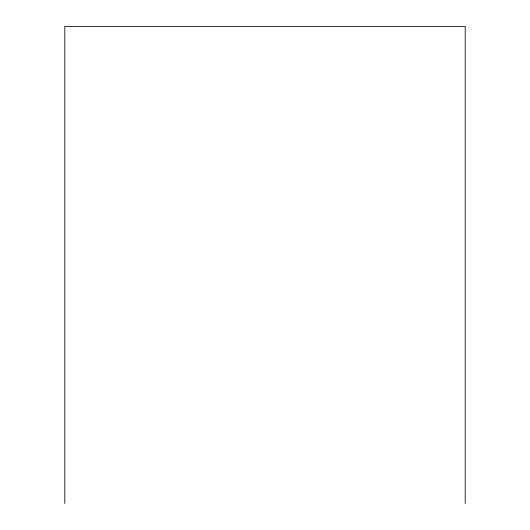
<?xml version="1.0" encoding="UTF-8"?>
<svg xmlns="http://www.w3.org/2000/svg" width="530" height="530" viewBox="0 0 530 530"><rect width="100%" height="100%" fill="white"/><g stroke="black" fill="none" stroke-linecap="round" stroke-linejoin="round"><path stroke-width="0.79" d="M465.201 503.5L465.201 26.5L64.799 26.5L64.799 503.5"/></g></svg>
